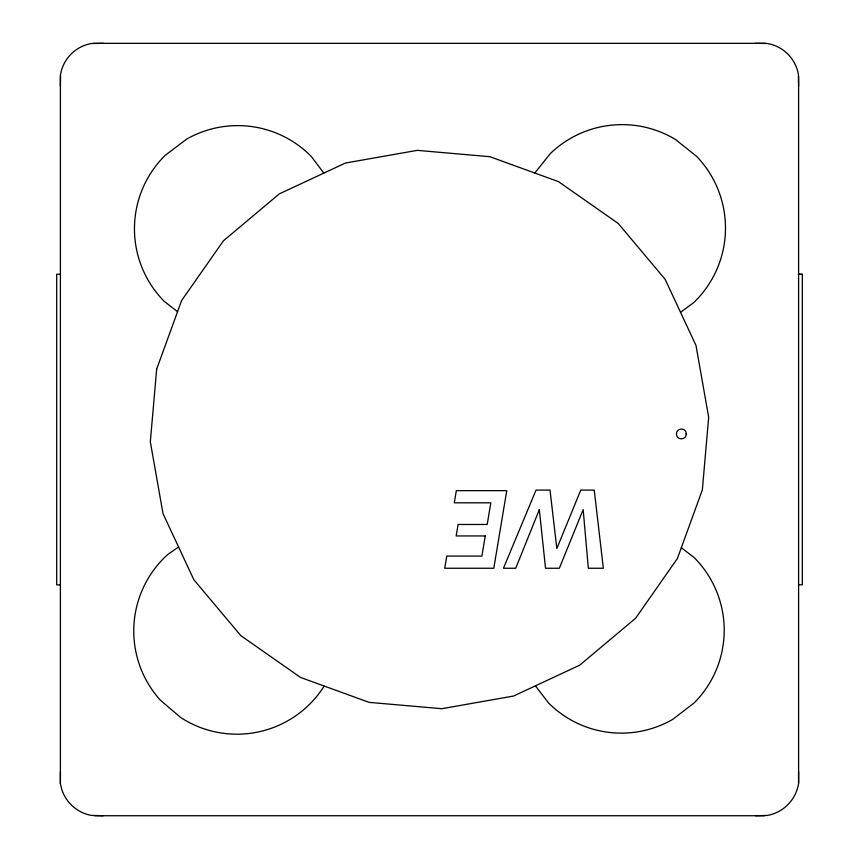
<?xml version="1.0" encoding="UTF-8"?>
<svg xmlns="http://www.w3.org/2000/svg" width="859" height="859" viewBox="0 0 859 859"><rect width="100%" height="100%" fill="white"/><g stroke="black" fill="none" stroke-linecap="round" stroke-linejoin="round"><path stroke-width="1.29" d="M798.602 86.33L798.441 74.615A38.032 38.032 0 0 0 767.248 43.476L755.533 43.337M755.533 815.739L767.398 815.438A38.537 38.537 0 0 0 798.591 783.483L798.602 771.618M60.398 771.618L60.355 783.429L61.698 789.206A38.387 38.387 0 0 0 91.279 815.395L103.091 815.739M324.036 685.987L323.467 687.189A103.166 103.166 0 0 1 180.777 717.576L160.289 700.096A103.166 103.166 0 0 1 167.859 554.399L178.586 547.022M534.803 173.024L550.394 153.503A103.413 103.413 0 0 1 675.518 139.502L696.617 156.359A103.413 103.413 0 0 1 693.761 302.572L680.532 312.322M93.448 43.337L765.702 43.337M798.602 274.204L802.317 274.204L802.317 584.807L798.602 584.807M60.398 274.257L56.683 274.257L56.683 584.872L60.398 584.872M798.301 274.386L802.317 274.386M94.533 815.739L764.51 815.739M103.091 43.337L91.43 43.519A37.871 37.871 0 0 0 60.506 74.669L60.398 86.33M681.327 547.709L694.072 557.491A102.887 102.887 0 0 1 694.072 702.995L672.758 719.348A102.887 102.887 0 0 1 548.568 702.995L535.404 685.847M177.545 311.71L164.155 301.284A103.22 103.22 0 0 1 165.229 155.307L186.725 139.061A103.22 103.22 0 0 1 311.205 156.381L323.843 173.11M798.602 76.354L798.602 783.365M60.398 75.903L60.398 783.601M156.66 369.134L150.325 441.816L163.017 513.65L193.866 579.75L240.778 635.617L300.543 677.45L369.102 702.372L441.773 708.707L513.607 696.026L579.718 665.167L635.585 618.265L677.407 558.49L702.34 489.941L708.675 417.259L695.983 345.425L665.134 279.315L618.222 223.447L558.457 181.625L489.898 156.703L417.227 150.357L345.393 163.049L279.282 193.898L223.415 240.81L181.593 300.575L156.66 369.134M485.26 535.952L481.91 556.084L446.777 556.084L444.726 568.25L493.796 568.25L506.756 490.65L456.333 490.65L454.282 502.816L490.833 502.816L487.193 524.473L458.094 524.473L456.161 535.952L485.26 535.952M686.158 433.902C686.524 440.42 676.216 440.431 676.484 433.945C676.301 427.621 686.545 427.342 686.158 433.902M539.334 509.634L515.733 568.25L503.46 568.25L536.037 490.081L550.018 490.081L556.836 548.525L580.77 490.081L594.245 490.081L603.34 568.25L588.329 568.25L583.164 509.634L559.338 568.25L545.529 568.25L539.334 509.634"/></g></svg>
